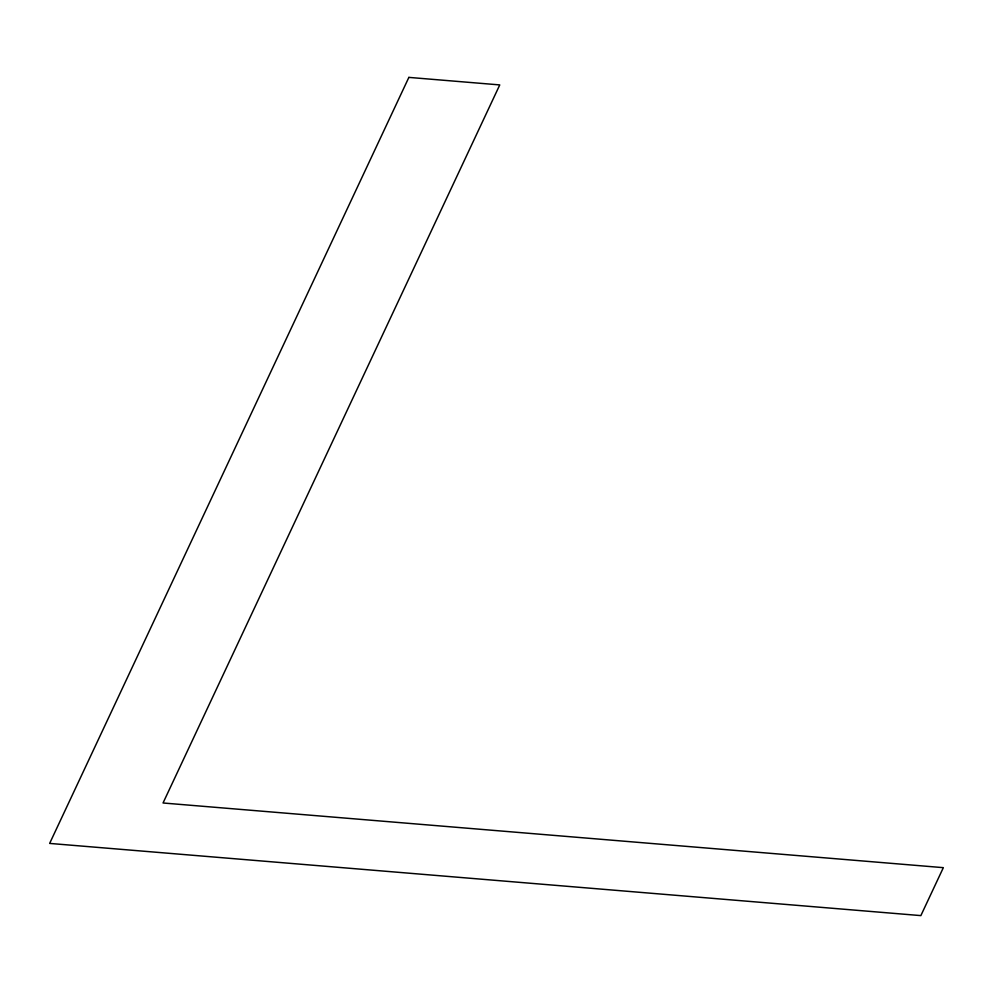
<?xml version="1.0" encoding="UTF-8"?>
<svg xmlns="http://www.w3.org/2000/svg" width="993" height="993" viewBox="0 0 993 993"><rect width="100%" height="100%" fill="white"/><g stroke="black" fill="none" stroke-linecap="round" stroke-linejoin="round"><path stroke-width="1.49" d="M408.868 77.392L49.65 843.417L920.859 915.608L943.35 867.659L163.038 802.989L499.764 84.914L408.868 77.392"/></g></svg>
